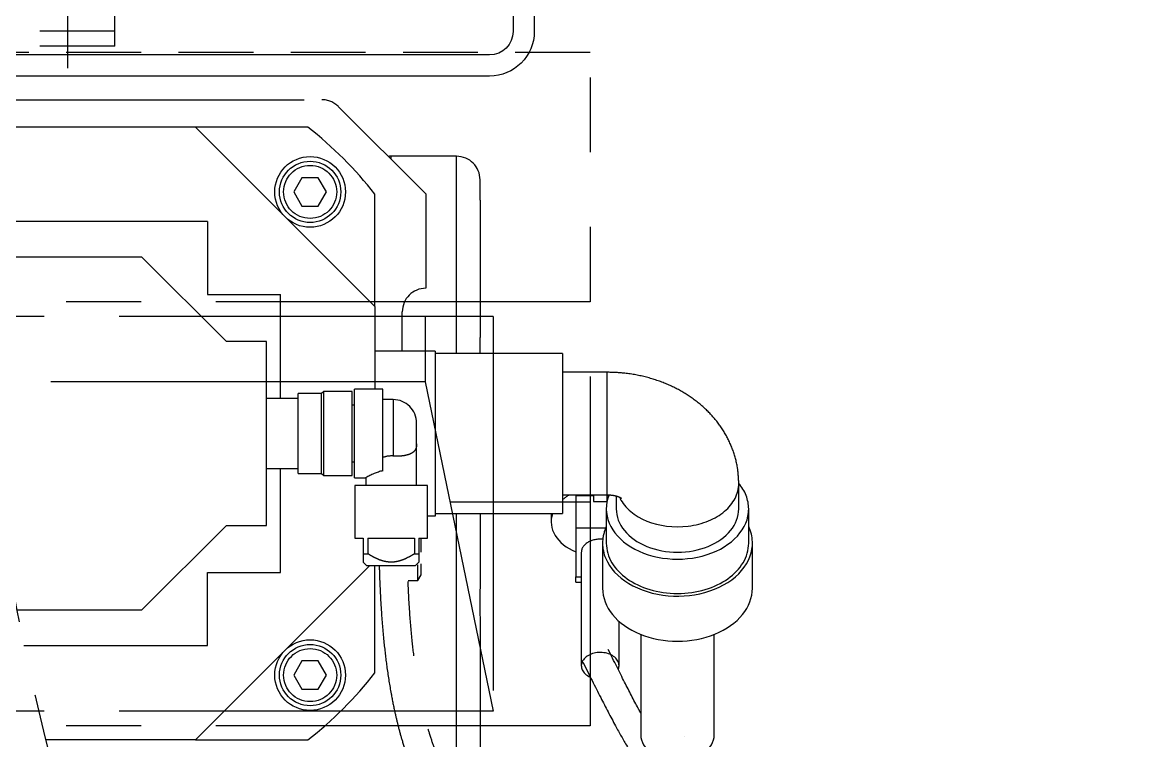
# Model space of a CAD drawing. Extents: x -2384 to 29887, y -2542 to 22350.
# Drawn here: x 1020.8 to 1260, y 2964.6 to 3116.9 of the extents above; entities that cross this region are included whole.
import ezdxf

# ---------------------------------------------------------------- set-up
doc = ezdxf.new("R2010")
doc.units = 0
doc.header["$LTSCALE"] = 63.5
doc.header["$MEASUREMENT"] = 0
for name, pattern in [('CENTER', [2, 1.25, -0.25, 0.25, -0.25]), ('HIDDEN', [0.375, 0.25, -0.125]), ('PHANTOM', [2.5, 1.25, -0.25, 0.25, -0.25, 0.25, -0.25])]:
    doc.linetypes.add(name, pattern=pattern)
doc.layers.get('0').update_dxf_attribs({"linetype": 'CONTINUOUS'})
for name, color, linetype in [('1', 4, 'HIDDEN'), ('2', 2, 'CENTER'), ('4', 6, 'PHANTOM'), ('Umbilical', 1, 'PHANTOM')]:
    doc.layers.add(name, color=color, linetype=linetype)

# ---------------------------------------------------------------- blocks, each defined once
blk = doc.blocks.new('A$C72591E8F')
for p, q in [((-126, 96.5), (-126, 9.5)), ((-121.5, 96.5), (-121.5, 9.5)), ((-116.5, 4.5), (95, 4.5)), ((-116.5, 0), (95, 0))]:
    blk.add_line(p, q)
for radius in [9.5, 5]:
    blk.add_arc((-116.5, 9.5), radius, 180, 270)
blk = doc.blocks.new('RDLWM10sS', base_point=(356.54, 222.87))
at = {"color": 7}
for p, q in [((356.54, 231.64), (358.93, 231.64)), ((356.54, 214.11), (356.54, 231.64)), ((358.93, 231.64), (358.93, 214.11)), ((356.54, 222.87), (358.93, 225.26)), ((356.54, 220.48), (358.93, 222.87)), ((358.93, 214.11), (356.54, 214.11))]:
    blk.add_line(p, q, dxfattribs=at)
blk = doc.blocks.new('SHCSM10x20-0000sS', base_point=(649.87, 1155.11))
for p, q in [((639.87, 1162.11), (640.87, 1163.11)), ((640.87, 1147.11), (640.87, 1163.11)), ((640.87, 1163.11), (649.87, 1163.11)), ((649.87, 1163.11), (649.87, 1147.11)), ((639.87, 1148.11), (639.87, 1162.11)), ((640.87, 1147.11), (639.87, 1148.11)), ((649.87, 1147.11), (640.87, 1147.11))]:
    blk.add_line(p, q)
at = {"layer": '1'}
for p, q in [((669.21, 1160.11), (649.87, 1160.11)), ((669.87, 1159.45), (649.87, 1159.45)), ((669.87, 1159.45), (669.21, 1160.11)), ((669.21, 1150.11), (669.21, 1160.11)), ((669.87, 1150.77), (669.87, 1159.45)), ((669.87, 1150.77), (649.87, 1150.77)), ((649.87, 1150.11), (669.21, 1150.11)), ((669.21, 1150.11), (669.87, 1150.77))]:
    blk.add_line(p, q, dxfattribs=at)
at = {"layer": '2'}
blk.add_line((636.7, 1155.11), (673.05, 1155.11), dxfattribs=at)
blk = doc.blocks.new('SHCSM6PS', base_point=(-948.03, 713.73))
blk.add_lwpolyline([(-945.14, 713.73), (-946.59, 716.23), (-949.47, 716.23), (-950.92, 713.73), (-949.47, 711.23), (-946.59, 711.23), (-945.14, 713.73), (-945.14, 713.73)])
blk.add_circle((-948.03, 713.73), 5)
at = {"layer": '2'}
for p, q in [((-948.03, 721.91), (-948.03, 705.56)), ((-956.2, 713.73), (-939.85, 713.73))]:
    blk.add_line(p, q, dxfattribs=at)
blk = doc.blocks.new('A$C625045B1')
for p, q in [((-10, 0), (-10, 69.17)), ((117, 69.17), (-10, 69.17)), ((117, 0), (117, 69.17)), ((117, 12.88), (-10, 12.88)), ((117, 0), (-10, 0))]:
    blk.add_line(p, q)
for centre in [(0, 21.4), (53.5, 21.4), (107, 21.4)]:
    blk.add_circle(centre, 4.38)
at = {"layer": '1'}
for p, q in [((117, 66), (-10, 66)), ((117, 3.18), (-10, 3.18)), ((-5.4, 3.18), (-5.4, 0)), ((5.4, 3.18), (5.4, 0)), ((74.6, 3.18), (74.6, 0)), ((85.4, 3.18), (85.4, 0))]:
    blk.add_line(p, q, dxfattribs=at)
for centre in [(0, 21.4), (53.5, 21.4), (107, 21.4)]:
    blk.add_circle(centre, 5.53, dxfattribs=at)
at = {"layer": '2'}
for p, q in [((0, 37.29), (0, -4.68)), ((53.5, 37.29), (53.5, 5.41)), ((107, 37.29), (107, -4.68)), ((-15.38, 21.4), (122.92, 21.4)), ((80, 8.59), (80, -4.68))]:
    blk.add_line(p, q, dxfattribs=at)
for p in [(0, 21.4), (53.5, 21.4), (107, 21.4)]:
    blk.add_blockref('SHCSM6PS', p)
blk = doc.blocks.new('A$C737001FA')
at = {"layer": '1'}
blk.add_blockref('A$C625045B1', (0, 0), dxfattribs=at)
blk = doc.blocks.new('A$C59775D84')
blk.add_blockref('A$C737001FA', (-80, 0))
at = {"layer": '1'}
for name, p, rotation in [('SHCSM10x20-0000sS', (-80, 5.57), 270), ('SHCSM10x20-0000sS', (0, 5.57), 270), ('RDLWM10sS', (-80, 3.18), 90), ('RDLWM10sS', (0, 3.18), 90)]:
    blk.add_blockref(name, p, dxfattribs=dict(at, rotation=rotation))

msp = doc.modelspace()

# ---------------------------------------------------------------- linework, layer by layer
at = {"layer": '1'}
msp.add_line((1141.16, 3110.55), (871.16, 3110.55), dxfattribs=at)
at = {"layer": '2'}
msp.add_spline([(963.31, 3290.02), (964.39, 3200.28), (969.36, 3062.17), (998.08, 2915.35), (1082.35, 2757.15), (1131.67, 2696.37), (1183.41, 2646.22), (1227.74, 2628.93), (1257.81, 2628.78)], degree=3, dxfattribs=at)
at = {"layer": '4'}
for p, q in [((842.39, 3100.55), (1084.24, 3100.55)), ((1106.31, 3080.55), (1087.78, 3099.08)), ((1057.41, 3094.72), (869.22, 3094.72)), ((1057.41, 3094.72), (1095.49, 3056.65)), ((1081.3, 3094.72), (1057.41, 3094.72)), ((1098.89, 3088.55), (1098.89, 3087.98)), ((1112.81, 3088.55), (1098.89, 3088.55)), ((1112.81, 3046.72), (1112.81, 3088.55)), ((1080.02, 3083.99), (1078.29, 3080.99)), ((1083.49, 3083.99), (1080.02, 3083.99)), ((1085.22, 3080.99), (1083.49, 3083.99)), ((1117.81, 3080.32), (1117.81, 3083.55)), ((1078.29, 3080.99), (1080.02, 3077.99)), ((1083.49, 3077.99), (1085.22, 3080.99)), ((1095.49, 3056.65), (1095.49, 3080.53)), ((1106.31, 3080.55), (1106.31, 3060.55)), ((1080.02, 3077.99), (1083.49, 3077.99)), ((1117.81, 3078.42), (1117.81, 3050.66)), ((1059.99, 3074.72), (1018.31, 3074.72)), ((1059.99, 3074.72), (1059.99, 3059.22)), ((1018.31, 3067.22), (1046.02, 3067.22)), ((1046.02, 3067.22), (1063.99, 3049.26)), ((1059.99, 3059.22), (1075.49, 3059.22)), ((1075.49, 3037.12), (1075.49, 3059.22)), ((1095.49, 3056.65), (1095.49, 3039.12)), ((1101.31, 3047.22), (1101.31, 3055.55)), ((1072.49, 3049.26), (1063.99, 3049.26)), ((1072.49, 3010.19), (1072.49, 3049.26)), ((1108.29, 3047.22), (1095.49, 3047.22)), ((1108.29, 3047.22), (1108.29, 3012.22)), ((1135.29, 3046.72), (1108.29, 3046.72)), ((1135.29, 3046.72), (1135.29, 3012.72)), ((1144.69, 3042.72), (1135.29, 3042.72)), ((1144.69, 3042.72), (1144.69, 3016.72)), ((1097.19, 3039.12), (1091.19, 3039.12)), ((1091.19, 3020.32), (1091.19, 3039.12)), ((1097.19, 3021.83), (1097.19, 3039.12)), ((1079.19, 3037.12), (1072.49, 3037.12)), ((1084.19, 3038.22), (1079.19, 3038.22)), ((1079.19, 3021.22), (1079.19, 3038.22)), ((1084.69, 3038.62), (1084.19, 3038.22)), ((1084.19, 3021.22), (1084.19, 3038.22)), ((1090.69, 3038.62), (1084.69, 3038.62)), ((1084.69, 3020.82), (1084.69, 3038.62)), ((1090.69, 3020.82), (1090.69, 3038.62)), ((1099.34, 3036.92), (1097.19, 3036.92)), ((1099.34, 3036.92), (1099.34, 3024.94)), ((1091.19, 3035.72), (1090.69, 3035.72)), ((1104.34, 3027.52), (1104.34, 3031.92)), ((1104.34, 3018.72), (1104.34, 3027.52)), ((1072.49, 3022.32), (1079.19, 3022.32)), ((1075.49, 3000.22), (1075.49, 3022.32)), ((1090.69, 3023.72), (1091.19, 3023.72)), ((1079.19, 3021.22), (1084.19, 3021.22)), ((1084.19, 3021.22), (1084.69, 3020.82)), ((1084.69, 3020.82), (1090.69, 3020.82)), ((1091.19, 3020.32), (1093.54, 3020.32)), ((1093.54, 3020.32), (1093.54, 3018.72)), ((1091.24, 3018.72), (1091.24, 3007.52)), ((1106.64, 3018.72), (1091.24, 3018.72)), ((1106.64, 3007.52), (1106.64, 3018.72)), ((1172.69, 3013.74), (1172.69, 3019.12)), ((1135.29, 3016.72), (1144.69, 3016.72)), ((1141.89, 3016.47), (1138.09, 3016.47)), ((1138.09, 3016.47), (1138.09, 3009.64)), ((1141.89, 3016.72), (1141.89, 3015.3)), ((1141.89, 3015.3), (1144.69, 3015.3)), ((1144.69, 3016.72), (1144.69, 3015.3)), ((1145.09, 3016.47), (1144.69, 3016.47)), ((1146.69, 3016.45), (1146.69, 3013.74)), ((1108.29, 3012.72), (1135.29, 3012.72)), ((1112.81, 2954.23), (1112.81, 3012.72)), ((1117.81, 3012.72), (1117.81, 2997.39)), ((1132.89, 3012.4), (1132.89, 3010.98)), ((1144.59, 3013.74), (1144.59, 3006.46)), ((1174.79, 3006.46), (1174.79, 3013.74)), ((1063.99, 3010.19), (1046.02, 2992.22)), ((1063.99, 3010.19), (1072.49, 3010.19)), ((1108.29, 3012.22), (1106.64, 3012.22)), ((1144.44, 3009.64), (1138.09, 3009.64)), ((1138.09, 3009.64), (1138.09, 2999.32)), ((1091.24, 3007.52), (1093.04, 3007.52)), ((1093.04, 3007.52), (1093.04, 3004.22)), ((1093.99, 3007.52), (1093.99, 3004.22)), ((1093.99, 3007.52), (1103.89, 3007.52)), ((1103.89, 3007.52), (1103.89, 3004.22)), ((1104.84, 3007.52), (1104.84, 3004.22)), ((1104.84, 3007.52), (1106.64, 3007.52)), ((1105.31, 3004.55), (1105.31, 3007.52)), ((1143.79, 3006.46), (1143.79, 2996.91)), ((1175.59, 2996.91), (1175.59, 3006.46)), ((1093.04, 3004.22), (1093.99, 3004.22)), ((1093.04, 3004.22), (1093.04, 3002.42)), ((1103.89, 3004.22), (1104.84, 3004.22)), ((1104.84, 3004.22), (1104.84, 3002.42)), ((1139.29, 3004.48), (1139.29, 2980.44)), ((1094.41, 3001.72), (1057.41, 2964.72)), ((1093.04, 3002.42), (1093.74, 3001.72)), ((1093.74, 3001.72), (1104.14, 3001.72)), ((1095.49, 2978.92), (1095.49, 3001.72)), ((1104.14, 3001.72), (1104.84, 3002.42)), ((1104.61, 2998.55), (1104.61, 3001.89)), ((1105.31, 2999.76), (1105.31, 3002.09)), ((1059.99, 3000.22), (1075.49, 3000.22)), ((1059.99, 2984.72), (1059.99, 3000.22)), ((1102.54, 2998.55), (1104.61, 2998.55)), ((1104.61, 2998.55), (1105.31, 2999.76)), ((1138.09, 2999.32), (1139.29, 2999.32)), ((1138.09, 2998.15), (1138.09, 2999.32)), ((1138.09, 2998.15), (1139.29, 2998.15)), ((1046.02, 2992.22), (1019.52, 2992.22)), ((1117.81, 2990.31), (1117.81, 2951.1)), ((1147.29, 2980.44), (1147.29, 2989.88)), ((1151.89, 2987.12), (1151.89, 2965.8)), ((1167.49, 2965.8), (1167.49, 2987.12)), ((1021.04, 2984.72), (1059.99, 2984.72)), ((1080.02, 2981.46), (1078.29, 2978.46)), ((1083.49, 2981.46), (1080.02, 2981.46)), ((1085.22, 2978.46), (1083.49, 2981.46)), ((1078.29, 2978.46), (1080.02, 2975.46)), ((1083.49, 2975.46), (1085.22, 2978.46)), ((1080.02, 2975.46), (1083.49, 2975.46)), ((1057.41, 2964.72), (1025.6, 2964.72)), ((1057.41, 2964.72), (1081.3, 2964.72))]:
    msp.add_line(p, q, dxfattribs=at)
for centre, radius in [((1081.76, 3080.99), 7.5), ((1081.76, 3080.99), 6.5), ((1081.76, 3080.99), 5.63), ((1081.76, 2978.46), 7.5), ((1081.76, 2978.46), 6.5), ((1081.76, 2978.46), 5.63)]:
    msp.add_circle(centre, radius, dxfattribs=at)
for centre, radius, start, end in [((1084.24, 3095.55), 5, 45, 90), ((1030.49, 3029.72), 82.5, 38.0123, 51.9877), ((1098.89, 3083.55), 5, 90, 96.219), ((1112.81, 3083.55), 5, 0, 90), ((1106.31, 3055.55), 5, 90, 180), ((1175.2, 3048.07), 57.44, 177.4124, 181.2965), ((1099.34, 3031.92), 5, 0, 90), ((1098.95, 3019.79), 5.17, 85.6814, 109.9224), ((1100.33, 3009.07), 13.14, 103.8214, 121.1106), ((1226.12, 2993.85), 108.36, 178.1267, 181.8733), ((1030.49, 3029.72), 82.5, 308.0123, 321.9877)]:
    msp.add_arc(centre, radius, start, end, dxfattribs=at)
for centre, major_axis, start_param, end_param in [((1159.69, 3019.12), (-13, 0), 0.348518, 3.142976), ((1159.69, 3013.74), (15.1, 0), 0, 0.538213), ((1143.29, 3010.98), (10.4, 0), 2.246431, 2.448433), ((1159.69, 3013.74), (15.1, 0), 2.857577, 6.283185), ((1143.29, 3010.98), (10.4, 0), 2.902952, 4.18879), ((1143.29, 3012.4), (10.4, 0), 3.097504, 3.141593), ((1159.69, 3013.74), (-13, 0), 0, 3.141593), ((1159.69, 3006.46), (-15.9, 0), 0, 3.460159), ((1159.69, 3006.46), (-15.9, 0), 5.964619, 6.283185), ((1143.29, 3004.48), (4, 0), 1.434729, 3.141593), ((1159.69, 3006.46), (15.1, 0), 3.141593, 6.283185), ((1159.69, 2996.91), (-15.9, 0), 0, 3.141593), ((1143.29, 2980.44), (4, 0), 0, 4.147118), ((1143.29, 2980.44), (4, 0), 6.023167, 6.283185), ((1159.69, 2965.8), (7.8, 0), 3.141593, 6.283185)]:
    msp.add_ellipse(centre, major_axis=major_axis, ratio=0.707107, start_param=start_param, end_param=end_param, dxfattribs=at)
for points, knots in [([(1117.81, 3080.32), (1117.81, 3080.37), (1117.81, 3080.41), (1117.8, 3080.45), (1117.79, 3080.45), (1117.77, 3080.41), (1117.76, 3080.31), (1117.76, 3080.07), (1117.76, 3079.97), (1117.77, 3079.74), (1117.78, 3079.61), (1117.79, 3079.32), (1117.8, 3079.16), (1117.81, 3078.81), (1117.81, 3078.62), (1117.81, 3078.42)], [0, 0, 0, 0, 0.125, 0.125, 0.25, 0.25, 0.5, 0.5, 0.625, 0.625, 0.75, 0.75, 0.875, 0.875, 1, 1, 1, 1]), ([(1172.69, 3019.12), (1172.64, 3020.37), (1172.51, 3022.66), (1171.49, 3026.39), (1169.79, 3029.93), (1167.46, 3033.17), (1164.54, 3036.03), (1161.1, 3038.47), (1157.17, 3040.43), (1152.88, 3041.83), (1148.56, 3042.6), (1146, 3042.69), (1144.69, 3042.72)], [0, 0, 0, 0, 0.086587, 0.185785, 0.284332, 0.383589, 0.484748, 0.588616, 0.695371, 0.804523, 0.915282, 1, 1, 1, 1]), ([(1104.34, 3027.52), (1104.34, 3027.46), (1104.34, 3027.4), (1104.33, 3027.28), (1104.33, 3027.22), (1104.31, 3027.05), (1104.3, 3026.94), (1104.25, 3026.73), (1104.22, 3026.63), (1104.15, 3026.44), (1104.1, 3026.35), (1103.95, 3026.09), (1103.82, 3025.94), (1103.49, 3025.66), (1103.29, 3025.53), (1102.85, 3025.32), (1102.6, 3025.23), (1102.18, 3025.12), (1102.04, 3025.08), (1101.74, 3025.02), (1101.58, 3025), (1101.26, 3024.96), (1101.1, 3024.94), (1100.76, 3024.92), (1100.59, 3024.91), (1100.06, 3024.9), (1099.7, 3024.91), (1099.34, 3024.94)], [0, 0, 0, 0, 0.03125, 0.03125, 0.0625, 0.0625, 0.125, 0.125, 0.1875, 0.1875, 0.25, 0.25, 0.375, 0.375, 0.5, 0.5, 0.625, 0.625, 0.6875, 0.6875, 0.75, 0.75, 0.8125, 0.8125, 0.875, 0.875, 1, 1, 1, 1]), ([(1144.69, 3016.72), (1144.94, 3016.72), (1145.5, 3016.7), (1146.45, 3016.55), (1147.28, 3016.29), (1147.74, 3016.05), (1147.81, 3015.99), (1147.81, 3015.99)], [0, 0, 0, 0, 0.0518882, 0.1356726, 0.2231912, 0.3172922, 0.4037355, 0.4037355, 0.4037355, 0.4037355]), ([(1103.89, 3004.22), (1103.51, 3003.98), (1103.13, 3003.75), (1102.35, 3003.33), (1101.95, 3003.13), (1101.33, 3002.88), (1101.12, 3002.81), (1100.69, 3002.67), (1100.47, 3002.61), (1099.82, 3002.47), (1099.38, 3002.42), (1098.71, 3002.42), (1098.48, 3002.44), (1098.03, 3002.49), (1097.82, 3002.53), (1097.17, 3002.67), (1096.75, 3002.8), (1095.93, 3003.14), (1095.53, 3003.33), (1094.74, 3003.76), (1094.36, 3003.98), (1093.99, 3004.22)], [0, 0, 0, 0, 0.125, 0.125, 0.25, 0.25, 0.3125, 0.3125, 0.375, 0.375, 0.5, 0.5, 0.5625, 0.5625, 0.625, 0.625, 0.75, 0.75, 0.875, 0.875, 1, 1, 1, 1]), ([(1096.42, 3001.71), (1096.43, 3001.09), (1096.53, 2997.85), (1096.81, 2992.14), (1097.37, 2985.55), (1098.07, 2979.72), (1098.86, 2974.76), (1099.68, 2970.71), (1100.46, 2967.44), (1101.31, 2964.37), (1102.41, 2961.03), (1103.82, 2957.52), (1105.52, 2954.16), (1107.29, 2951.47), (1108.92, 2949.52), (1110.45, 2948.06), (1112.03, 2946.89), (1113.79, 2945.96), (1115.56, 2945.38), (1117.32, 2945.06), (1119.11, 2944.99), (1120.89, 2945.11), (1122.62, 2945.34), (1124.25, 2945.58), (1125.67, 2945.71), (1126.7, 2945.66), (1127.33, 2945.55), (1127.86, 2945.39), (1128.43, 2945.13), (1129.16, 2944.65), (1130.16, 2943.66), (1131.38, 2941.91), (1132.63, 2939.37), (1133.74, 2936.46), (1134.76, 2933.25), (1135.82, 2929.31), (1136.97, 2924.15), (1138.28, 2917.21), (1139.09, 2911.73), (1139.48, 2908.48), (1139.49, 2908.38)], [0.0163068, 0.0163068, 0.0163068, 0.0163068, 0.0203993, 0.0375531, 0.0522276, 0.0649206, 0.0792423, 0.0908814, 0.0999329, 0.1101584, 0.1226655, 0.1383644, 0.1572086, 0.177356, 0.1937483, 0.2075549, 0.2224857, 0.2387738, 0.2555852, 0.2723508, 0.2918205, 0.3122619, 0.3342246, 0.3574884, 0.3787958, 0.3961442, 0.4069442, 0.4178305, 0.4291451, 0.4420186, 0.4580781, 0.4769647, 0.4943292, 0.5072037, 0.5179781, 0.5305167, 0.5452126, 0.5610764, 0.5824028, 0.5830737, 0.5830737, 0.5830737, 0.5830737]), ([(1145.53, 2908.44), (1145.16, 2911.61), (1144.38, 2917.06), (1143.07, 2924.27), (1141.87, 2929.79), (1140.75, 2934.15), (1139.68, 2937.64), (1138.48, 2940.94), (1136.83, 2944.52), (1134.88, 2947.46), (1132.9, 2949.39), (1131.14, 2950.53), (1129.6, 2951.17), (1128.02, 2951.56), (1126.38, 2951.71), (1124.63, 2951.65), (1122.81, 2951.42), (1121.08, 2951.16), (1119.57, 2951.01), (1118.33, 2951.01), (1117.26, 2951.15), (1116.31, 2951.44), (1115.45, 2951.86), (1114.56, 2952.47), (1113.58, 2953.34), (1112.38, 2954.7), (1110.98, 2956.74), (1109.5, 2959.53), (1108.21, 2962.66), (1107.17, 2965.74), (1106.35, 2968.62), (1105.61, 2971.67), (1104.83, 2975.47), (1104.06, 2980.19), (1103.37, 2985.81), (1102.82, 2992.26), (1102.53, 2997.88), (1102.44, 3001.09), (1102.42, 3001.71)], [0.3435658, 0.3435658, 0.3435658, 0.3435658, 0.3674986, 0.3855226, 0.4027135, 0.4174963, 0.430141, 0.4436035, 0.4617947, 0.4876751, 0.5096905, 0.5268104, 0.5420298, 0.5565921, 0.5748276, 0.5974442, 0.6237071, 0.649087, 0.6727598, 0.6948715, 0.713741, 0.7326776, 0.7513974, 0.7686856, 0.7844168, 0.8019295, 0.823833, 0.8453099, 0.8635811, 0.8781069, 0.8895655, 0.8992906, 0.9119569, 0.9276575, 0.9416428, 0.9578968, 0.9770333, 0.9816279, 0.9816279, 0.9816279, 0.9816279]), ([(1151.89, 2970.4), (1151.72, 2970.72), (1150.58, 2972.82), (1148.25, 2977.36), (1146.28, 2981.31), (1145, 2983.88)], [0.6971758, 0.6971758, 0.6971758, 0.6971758, 0.7203647, 0.8476991, 1, 1, 1, 1]), ([(1139.63, 2981.21), (1141.01, 2978.42), (1143.14, 2974.16), (1146.32, 2968.02), (1148.79, 2963.63), (1150.72, 2960.59), (1152.28, 2958.45), (1153.96, 2956.61), (1155.46, 2955.43), (1156.66, 2955.15), (1156.97, 2955.08)], [0, 0, 0, 0, 0.231657, 0.423221, 0.574225, 0.687734, 0.776502, 0.859227, 0.968914, 1, 1, 1, 1])]:
    msp.add_open_spline(points, degree=3, knots=knots, dxfattribs=at)
msp.add_open_spline([(1161.13, 2965.5), (1161.13, 2965.5), (1161.13, 2965.5), (1161.13, 2965.5)], degree=3, dxfattribs=at)
at = {"layer": 'Umbilical'}
for p, q in [((1141.16, 3200.55), (1141.16, 2967.66)), ((1141.16, 3057.66), (871.16, 3057.66)), ((1120.6, 3054.54), (891.73, 3054.54)), ((1106.16, 3054.54), (1106.16, 3040.67)), ((1120.6, 3054.54), (1120.6, 2970.78)), ((1106.16, 3040.67), (906.16, 3040.67)), ((1106.16, 3040.67), (1120.6, 2970.78)), ((1141.16, 3015.16), (1111.44, 3015.16)), ((1120.6, 2970.78), (891.73, 2970.78)), ((1141.16, 2967.66), (871.16, 2967.66))]:
    msp.add_line(p, q, dxfattribs=at)
for points, knots in [([(1003.56, 3290.52), (1003.75, 3275.11), (1003.94, 3259.7), (1004.26, 3233.66), (1004.39, 3223.03), (1004.56, 3208.16), (1004.61, 3203.92), (1004.7, 3195.45), (1004.75, 3191.22), (1004.9, 3178.57), (1005, 3170.16), (1005.42, 3145.07), (1005.83, 3128.49), (1007.04, 3100.05), (1007.71, 3088.12), (1009.23, 3067.83), (1009.98, 3059.43), (1011.74, 3042.68), (1012.75, 3034.35), (1016.23, 3009.49), (1019.13, 2993.12), (1026.32, 2960.97), (1030.61, 2945.19), (1036.88, 2926.22), (1038.1, 2922.68), (1040.63, 2915.62), (1041.94, 2912.1), (1046.01, 2901.57), (1048.9, 2894.59), (1058.07, 2873.84), (1064.85, 2860.21), (1076.14, 2839.75), (1080.23, 2832.72), (1092.96, 2811.88), (1102.07, 2798.33), (1113.77, 2782.34), (1115.88, 2779.51), (1120.16, 2773.85), (1122.34, 2771.03), (1128.94, 2762.59), (1133.46, 2756.97), (1140.74, 2748.09), (1143.44, 2744.83), (1148.61, 2738.66), (1151.06, 2735.74), (1155.37, 2730.64), (1157.22, 2728.46), (1160.09, 2725.08), (1161.1, 2723.89), (1163.31, 2721.3), (1164.49, 2719.9), (1166.83, 2717.16), (1167.99, 2715.81), (1171.45, 2711.81), (1173.71, 2709.23), (1179.67, 2702.61), (1183.32, 2698.74), (1190.54, 2691.66), (1194.1, 2688.45), (1199.59, 2684.05), (1201.51, 2682.6), (1204.61, 2680.45), (1205.77, 2679.67), (1208.13, 2678.19), (1209.32, 2677.48), (1212.9, 2675.46), (1215.3, 2674.26), (1220.06, 2672.19), (1222.41, 2671.32), (1226.95, 2669.94), (1229.14, 2669.43), (1231.61, 2669.02), (1231.99, 2668.97), (1232.67, 2668.87), (1232.98, 2668.83), (1233.61, 2668.76), (1233.94, 2668.73), (1234.95, 2668.63), (1235.66, 2668.58), (1237.9, 2668.45), (1239.55, 2668.41), (1243.15, 2668.42), (1245.1, 2668.47), (1249.78, 2668.65), (1252.59, 2668.8), (1255.61, 2668.97)], [0, 0, 0, 0, 46.224458, 46.224458, 78.090725, 78.090725, 90.792616, 90.792616, 103.494507, 103.494507, 128.898289, 128.898289, 179.705853, 179.705853, 216.834112, 216.834112, 243.304812, 243.304812, 269.775512, 269.775512, 322.716912, 322.716912, 375.658313, 375.658313, 387.879758, 387.879758, 400.101202, 400.101202, 424.544092, 424.544092, 473.429872, 473.429872, 499.447363, 499.447363, 551.482346, 551.482346, 562.7794, 562.7794, 574.076454, 574.076454, 596.670561, 596.670561, 609.744862, 609.744862, 621.394816, 621.394816, 630.037178, 630.037178, 634.741774, 634.741774, 640.265524, 640.265524, 645.789275, 645.789275, 656.836775, 656.836775, 675.219634, 675.219634, 693.602492, 693.602492, 703.574778, 703.574778, 709.581532, 709.581532, 715.588287, 715.588287, 727.601795, 727.601795, 739.615303, 739.615303, 751.628811, 751.628811, 753.829777, 753.829777, 755.657762, 755.657762, 757.485747, 757.485747, 761.141717, 761.141717, 768.453656, 768.453656, 775.765595, 775.765595, 784.778717, 784.778717, 784.778717, 784.778717]), ([(923.07, 3289.52), (923.24, 3275.39), (923.42, 3261.26), (923.71, 3237.05), (923.83, 3226.96), (924.01, 3211.8), (924.07, 3206.72), (924.18, 3197.02), (924.23, 3192.4), (924.34, 3183.13), (924.39, 3178.48), (924.58, 3164.51), (924.73, 3155.15), (925.35, 3126.96), (925.98, 3108), (927.73, 3077.8), (928.53, 3066.65), (930.56, 3044.28), (931.79, 3033.06), (936.19, 2999.35), (940.11, 2976.84), (947.2, 2946.32), (949.26, 2938.2), (953.63, 2922.44), (955.92, 2914.79), (959.66, 2903.28), (960.98, 2899.39), (963.69, 2891.64), (965.09, 2887.79), (969.43, 2876.28), (972.49, 2868.68), (982.15, 2846.11), (989.23, 2831.37), (1001.96, 2807.37), (1007.29, 2797.93), (1023.98, 2770.08), (1036, 2752.14), (1050.69, 2732.27), (1052.66, 2729.64), (1056.61, 2724.44), (1058.6, 2721.87), (1064.58, 2714.2), (1068.61, 2709.17), (1080.72, 2694.26), (1088.87, 2684.58), (1098.18, 2673.61), (1099.38, 2672.2), (1101.36, 2669.88), (1102.14, 2668.96), (1103.72, 2667.1), (1104.52, 2666.17), (1106.94, 2663.35), (1108.58, 2661.44), (1113.6, 2655.68), (1117.08, 2651.76), (1125.29, 2642.95), (1130.11, 2638.03), (1140.5, 2628.35), (1146.08, 2623.59), (1154.51, 2617.25), (1156.97, 2615.49), (1161.49, 2612.44), (1163.51, 2611.13), (1167.64, 2608.6), (1169.74, 2607.36), (1176.17, 2603.79), (1180.61, 2601.57), (1190.87, 2597.08), (1196.77, 2594.9), (1209.04, 2591.34), (1215.42, 2589.96), (1222.79, 2588.98), (1223.57, 2588.88), (1225.11, 2588.71), (1225.88, 2588.63), (1228.16, 2588.41), (1229.66, 2588.3), (1234.07, 2588.03), (1236.91, 2587.94), (1243.87, 2587.89), (1247.84, 2588), (1254.54, 2588.28), (1257.37, 2588.44), (1260.02, 2588.59)], [0, 0, 0, 0, 42.395215, 42.395215, 72.674543, 72.674543, 87.931101, 87.931101, 101.796294, 101.796294, 115.661487, 115.661487, 143.391874, 143.391874, 198.852646, 198.852646, 231.021867, 231.021867, 263.191088, 263.191088, 327.52953, 327.52953, 350.907418, 350.907418, 373.062952, 373.062952, 384.418987, 384.418987, 395.775023, 395.775023, 418.487094, 418.487094, 463.911235, 463.911235, 494.172442, 494.172442, 554.694856, 554.694856, 563.971759, 563.971759, 573.248662, 573.248662, 591.802468, 591.802468, 628.91008, 628.91008, 634.400784, 634.400784, 637.976402, 637.976402, 641.552019, 641.552019, 648.703255, 648.703255, 663.005726, 663.005726, 680.736464, 680.736464, 698.467201, 698.467201, 705.470298, 705.470298, 710.937609, 710.937609, 716.404921, 716.404921, 727.339543, 727.339543, 740.793756, 740.793756, 754.247968, 754.247968, 755.840186, 755.840186, 757.432403, 757.432403, 760.616838, 760.616838, 766.985708, 766.985708, 776.853394, 776.853394, 784.778717, 784.778717, 784.778717, 784.778717])]:
    msp.add_open_spline(points, degree=3, knots=knots, dxfattribs=at)

# ---------------------------------------------------------------- block references
at = {"xscale": -1}
msp.add_blockref('A$C72591E8F', (1003.31, 3105.55), dxfattribs=at)
msp.add_blockref('A$C59775D84', (1003.31, 3111.9))

doc.saveas('drawing.dxf')
